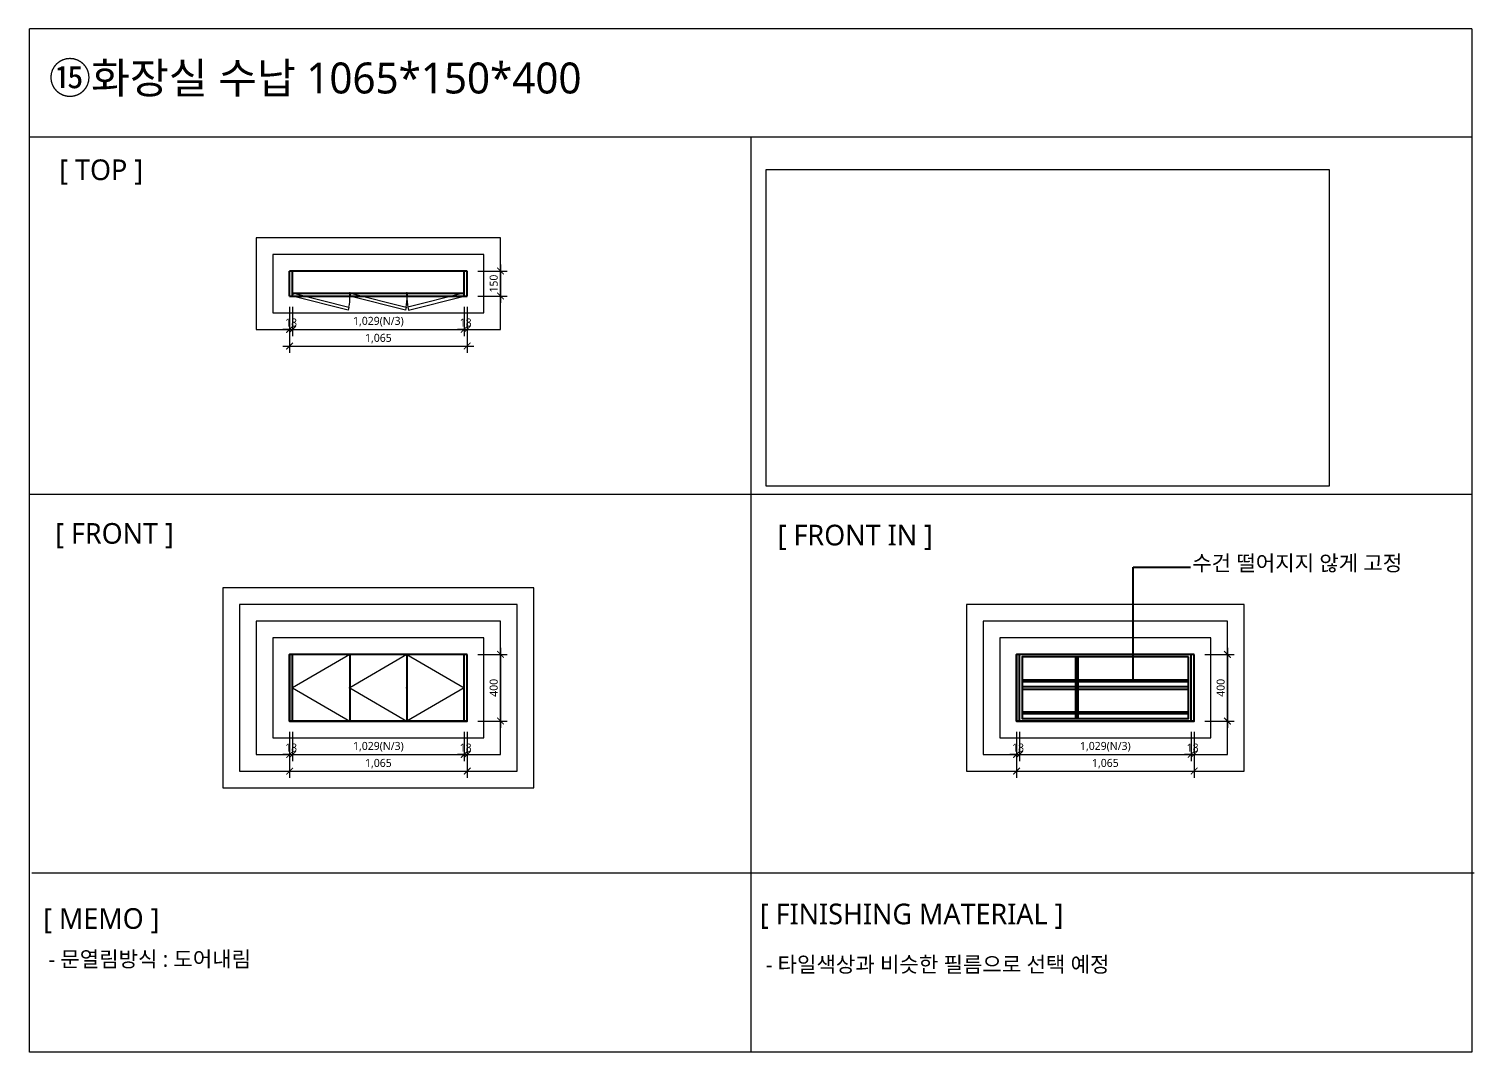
# Model space of a CAD drawing. Header units: millimetres. Extents: x 512 to 764439, y -71 to 559481.
# Drawn here: x 540601 to 549268, y 208552 to 214692 of the extents above; entities that cross this region are included whole.
import ezdxf

# ---------------------------------------------------------------- set-up
doc = ezdxf.new("R2010")
doc.units = ezdxf.units.MM
doc.header["$LTSCALE"] = 50
doc.linetypes.add('CENTER', pattern=[50.8, 31.75, -6.35, 6.35, -6.35])
doc.linetypes.add('DASHDOT', pattern=[1, 0.5, -0.25, 0, -0.25])
for name, color, linetype in [('#CENTER', 1, 'CENTER'), ('#FUR_제작', 6, 'Continuous'), ('_R_F_WIN', 4, 'Continuous')]:
    doc.layers.add(name, color=color, linetype=linetype)
doc.layers.add('#Fur', color=6, linetype='Continuous', lineweight=40)
doc.styles.add('맑은 고딕', font='malgun.ttf')
doc.styles.add('맑은고딕', font='malgun.ttf')
doc.dimstyles.new('DIM-120', dxfattribs={"dimscale": 120, "dimtxt": 0.6, "dimasz": 0.8, "dimexe": 0.8, "dimexo": 0.8, "dimgap": 0.2, "dimtad": 1, "dimdec": 0, "dimlunit": 6, "dimtxsty": '맑은고딕', "dimblk": 'ARCHTICK', "dimcen": 1, "dimdle": 0.8, "dimclrd": 5, "dimclre": 5, "dimclrt": 4, "dimadec": 0, "dimazin": 0, "dimtfac": 1, "dimtdec": 0, "dimtix": 1, "dimtmove": 2, "dimatfit": 3, "dimldrblk": 'ARCHTICK', "dimfxl": 1, "dimtolj": 1, "dimtzin": 0, "dimarcsym": 0})
picture_1 = doc.add_image_def('image20.png', size_in_pixel=(1920, 1080))

# ---------------------------------------------------------------- blocks, each defined once
blk = doc.blocks.new('_ArchTick')
at = {"color": 0, "linetype": 'ByBlock', "const_width": 0.15}
blk.add_lwpolyline([(-0.5, -0.5), (0.5, 0.5)], dxfattribs=at)
blk = doc.blocks.new('*D526')
at = {"color": 5, "lineweight": -2, "transparency": 16777216}
for p, q in [((542164.2, 210474.3), (542164.2, 210298.3)), ((542182.2, 210474.3), (542182.2, 210298.3)), ((542164.2, 210338.3), (542124.2, 210338.3)), ((542164.2, 210338.3), (542182.2, 210338.3)), ((542182.2, 210338.3), (542222.2, 210338.3))]:
    blk.add_line(p, q, dxfattribs=at)
at = {"layer": 'Defpoints', "color": 0, "transparency": 16777216}
for p in [(542164.2, 210538.3), (542182.2, 210538.3), (542182.2, 210338.3)]:
    blk.add_point(p, dxfattribs=at)
at = {"color": 5, "lineweight": -2, "transparency": 16777216, "xscale": 40, "yscale": 40, "zscale": 40}
blk.add_blockref('_ArchTick', (542164.2, 210338.3), dxfattribs=at)
at = {"color": 5, "lineweight": -2, "transparency": 16777216, "xscale": 40, "yscale": 40, "zscale": 40, "rotation": 180}
blk.add_blockref('_ArchTick', (542182.2, 210338.3), dxfattribs=at)
at = {"color": 4, "transparency": 16777216, "insert": (542173.2, 210379.2), "char_height": 48, "attachment_point": 5, "style": '맑은고딕'}
blk.add_mtext('\\A1;18', dxfattribs=at)
blk = doc.blocks.new('*D527')
at = {"color": 5, "lineweight": -2, "transparency": 16777216}
for p, q in [((542182.2, 210474.3), (542182.2, 210298.3)), ((543211.2, 210474.3), (543211.2, 210298.3)), ((542142.2, 210338.3), (543251.2, 210338.3))]:
    blk.add_line(p, q, dxfattribs=at)
at = {"layer": 'Defpoints', "color": 0, "transparency": 16777216}
for p in [(542182.2, 210538.3), (543211.2, 210538.3), (543211.2, 210338.3)]:
    blk.add_point(p, dxfattribs=at)
at = {"color": 5, "lineweight": -2, "transparency": 16777216, "xscale": 40, "yscale": 40, "zscale": 40, "rotation": 180}
blk.add_blockref('_ArchTick', (542182.2, 210338.3), dxfattribs=at)
at = {"color": 5, "lineweight": -2, "transparency": 16777216, "xscale": 40, "yscale": 40, "zscale": 40}
blk.add_blockref('_ArchTick', (543211.2, 210338.3), dxfattribs=at)
at = {"color": 4, "transparency": 16777216, "insert": (542696.7, 210384.2), "char_height": 48, "attachment_point": 5, "style": '맑은고딕'}
blk.add_mtext('\\A1;1,029(N/3)', dxfattribs=at)
blk = doc.blocks.new('*D528')
at = {"color": 5, "lineweight": -2, "transparency": 16777216}
for p, q in [((543211.2, 210474.3), (543211.2, 210298.3)), ((543229.2, 210474.3), (543229.2, 210298.3)), ((543211.2, 210338.3), (543171.2, 210338.3)), ((543211.2, 210338.3), (543229.2, 210338.3)), ((543229.2, 210338.3), (543269.2, 210338.3))]:
    blk.add_line(p, q, dxfattribs=at)
at = {"layer": 'Defpoints', "color": 0, "transparency": 16777216}
for p in [(543211.2, 210538.3), (543229.2, 210538.3), (543229.2, 210338.3)]:
    blk.add_point(p, dxfattribs=at)
at = {"color": 5, "lineweight": -2, "transparency": 16777216, "xscale": 40, "yscale": 40, "zscale": 40}
blk.add_blockref('_ArchTick', (543211.2, 210338.3), dxfattribs=at)
at = {"color": 5, "lineweight": -2, "transparency": 16777216, "xscale": 40, "yscale": 40, "zscale": 40, "rotation": 180}
blk.add_blockref('_ArchTick', (543229.2, 210338.3), dxfattribs=at)
at = {"color": 4, "transparency": 16777216, "insert": (543220.2, 210379.2), "char_height": 48, "attachment_point": 5, "style": '맑은고딕'}
blk.add_mtext('\\A1;18', dxfattribs=at)
blk = doc.blocks.new('*D529')
at = {"color": 5, "lineweight": -2, "transparency": 16777216}
for p, q in [((542164.2, 210474.3), (542164.2, 210198.3)), ((543229.2, 210474.3), (543229.2, 210198.3)), ((542124.2, 210238.3), (543269.2, 210238.3))]:
    blk.add_line(p, q, dxfattribs=at)
at = {"layer": 'Defpoints', "color": 0, "transparency": 16777216}
for p in [(542164.2, 210538.3), (543229.2, 210538.3), (543229.2, 210238.3)]:
    blk.add_point(p, dxfattribs=at)
at = {"color": 5, "lineweight": -2, "transparency": 16777216, "xscale": 40, "yscale": 40, "zscale": 40, "rotation": 180}
blk.add_blockref('_ArchTick', (542164.2, 210238.3), dxfattribs=at)
at = {"color": 5, "lineweight": -2, "transparency": 16777216, "xscale": 40, "yscale": 40, "zscale": 40}
blk.add_blockref('_ArchTick', (543229.2, 210238.3), dxfattribs=at)
at = {"color": 4, "transparency": 16777216, "insert": (542696.7, 210283.2), "char_height": 48, "attachment_point": 5, "style": '맑은고딕'}
blk.add_mtext('\\A1;1,065', dxfattribs=at)
blk = doc.blocks.new('*D530')
at = {"color": 5, "lineweight": -2, "transparency": 16777216}
for p, q in [((543429.2, 210978.3), (543429.2, 210498.3)), ((543293.2, 210938.3), (543469.2, 210938.3)), ((543293.2, 210538.3), (543469.2, 210538.3))]:
    blk.add_line(p, q, dxfattribs=at)
at = {"layer": 'Defpoints', "color": 0, "transparency": 16777216}
for p in [(543229.2, 210938.3), (543229.2, 210538.3), (543429.2, 210538.3)]:
    blk.add_point(p, dxfattribs=at)
at = {"color": 5, "lineweight": -2, "transparency": 16777216, "xscale": 40, "yscale": 40, "zscale": 40}
for p, rotation in [((543429.2, 210938.3), 90), ((543429.2, 210538.3), 270)]:
    blk.add_blockref('_ArchTick', p, dxfattribs=dict(at, rotation=rotation))
at = {"color": 4, "transparency": 16777216, "insert": (543388.4, 210738.3), "char_height": 48, "attachment_point": 5, "rotation": 90, "style": '맑은고딕'}
blk.add_mtext('\\A1;400', dxfattribs=at)
blk = doc.blocks.new('*D531')
at = {"color": 5, "lineweight": -2, "transparency": 16777216}
for p, q in [((546523.9, 210474.3), (546523.9, 210298.3)), ((546541.9, 210474.3), (546541.9, 210298.3)), ((546523.9, 210338.3), (546483.9, 210338.3)), ((546523.9, 210338.3), (546541.9, 210338.3)), ((546541.9, 210338.3), (546581.9, 210338.3))]:
    blk.add_line(p, q, dxfattribs=at)
at = {"layer": 'Defpoints', "color": 0, "transparency": 16777216}
for p in [(546523.9, 210538.3), (546541.9, 210538.3), (546541.9, 210338.3)]:
    blk.add_point(p, dxfattribs=at)
at = {"color": 5, "lineweight": -2, "transparency": 16777216, "xscale": 40, "yscale": 40, "zscale": 40}
blk.add_blockref('_ArchTick', (546523.9, 210338.3), dxfattribs=at)
at = {"color": 5, "lineweight": -2, "transparency": 16777216, "xscale": 40, "yscale": 40, "zscale": 40, "rotation": 180}
blk.add_blockref('_ArchTick', (546541.9, 210338.3), dxfattribs=at)
at = {"color": 4, "transparency": 16777216, "insert": (546532.9, 210379.2), "char_height": 48, "attachment_point": 5, "style": '맑은고딕'}
blk.add_mtext('\\A1;18', dxfattribs=at)
blk = doc.blocks.new('*D532')
at = {"color": 5, "lineweight": -2, "transparency": 16777216}
for p, q in [((546541.9, 210474.3), (546541.9, 210298.3)), ((547570.9, 210474.3), (547570.9, 210298.3)), ((546501.9, 210338.3), (547610.9, 210338.3))]:
    blk.add_line(p, q, dxfattribs=at)
at = {"layer": 'Defpoints', "color": 0, "transparency": 16777216}
for p in [(546541.9, 210538.3), (547570.9, 210538.3), (547570.9, 210338.3)]:
    blk.add_point(p, dxfattribs=at)
at = {"color": 5, "lineweight": -2, "transparency": 16777216, "xscale": 40, "yscale": 40, "zscale": 40, "rotation": 180}
blk.add_blockref('_ArchTick', (546541.9, 210338.3), dxfattribs=at)
at = {"color": 5, "lineweight": -2, "transparency": 16777216, "xscale": 40, "yscale": 40, "zscale": 40}
blk.add_blockref('_ArchTick', (547570.9, 210338.3), dxfattribs=at)
at = {"color": 4, "transparency": 16777216, "insert": (547056.4, 210384.2), "char_height": 48, "attachment_point": 5, "style": '맑은고딕'}
blk.add_mtext('\\A1;1,029(N/3)', dxfattribs=at)
blk = doc.blocks.new('*D533')
at = {"color": 5, "lineweight": -2, "transparency": 16777216}
for p, q in [((547570.9, 210474.3), (547570.9, 210298.3)), ((547588.9, 210474.3), (547588.9, 210298.3)), ((547570.9, 210338.3), (547530.9, 210338.3)), ((547570.9, 210338.3), (547588.9, 210338.3)), ((547588.9, 210338.3), (547628.9, 210338.3))]:
    blk.add_line(p, q, dxfattribs=at)
at = {"layer": 'Defpoints', "color": 0, "transparency": 16777216}
for p in [(547570.9, 210538.3), (547588.9, 210538.3), (547588.9, 210338.3)]:
    blk.add_point(p, dxfattribs=at)
at = {"color": 5, "lineweight": -2, "transparency": 16777216, "xscale": 40, "yscale": 40, "zscale": 40}
blk.add_blockref('_ArchTick', (547570.9, 210338.3), dxfattribs=at)
at = {"color": 5, "lineweight": -2, "transparency": 16777216, "xscale": 40, "yscale": 40, "zscale": 40, "rotation": 180}
blk.add_blockref('_ArchTick', (547588.9, 210338.3), dxfattribs=at)
at = {"color": 4, "transparency": 16777216, "insert": (547579.9, 210379.2), "char_height": 48, "attachment_point": 5, "style": '맑은고딕'}
blk.add_mtext('\\A1;18', dxfattribs=at)
blk = doc.blocks.new('*D534')
at = {"color": 5, "lineweight": -2, "transparency": 16777216}
for p, q in [((546523.9, 210474.3), (546523.9, 210198.3)), ((547588.9, 210474.3), (547588.9, 210198.3)), ((546483.9, 210238.3), (547628.9, 210238.3))]:
    blk.add_line(p, q, dxfattribs=at)
at = {"layer": 'Defpoints', "color": 0, "transparency": 16777216}
for p in [(546523.9, 210538.3), (547588.9, 210538.3), (547588.9, 210238.3)]:
    blk.add_point(p, dxfattribs=at)
at = {"color": 5, "lineweight": -2, "transparency": 16777216, "xscale": 40, "yscale": 40, "zscale": 40, "rotation": 180}
blk.add_blockref('_ArchTick', (546523.9, 210238.3), dxfattribs=at)
at = {"color": 5, "lineweight": -2, "transparency": 16777216, "xscale": 40, "yscale": 40, "zscale": 40}
blk.add_blockref('_ArchTick', (547588.9, 210238.3), dxfattribs=at)
at = {"color": 4, "transparency": 16777216, "insert": (547056.4, 210283.2), "char_height": 48, "attachment_point": 5, "style": '맑은고딕'}
blk.add_mtext('\\A1;1,065', dxfattribs=at)
blk = doc.blocks.new('*D535')
at = {"color": 5, "lineweight": -2, "transparency": 16777216}
for p, q in [((547788.9, 210978.3), (547788.9, 210498.3)), ((547652.9, 210938.3), (547828.9, 210938.3)), ((547652.9, 210538.3), (547828.9, 210538.3))]:
    blk.add_line(p, q, dxfattribs=at)
at = {"layer": 'Defpoints', "color": 0, "transparency": 16777216}
for p in [(547588.9, 210938.3), (547588.9, 210538.3), (547788.9, 210538.3)]:
    blk.add_point(p, dxfattribs=at)
at = {"color": 5, "lineweight": -2, "transparency": 16777216, "xscale": 40, "yscale": 40, "zscale": 40}
for p, rotation in [((547788.9, 210938.3), 90), ((547788.9, 210538.3), 270)]:
    blk.add_blockref('_ArchTick', p, dxfattribs=dict(at, rotation=rotation))
at = {"color": 4, "transparency": 16777216, "insert": (547748.1, 210738.3), "char_height": 48, "attachment_point": 5, "rotation": 90, "style": '맑은고딕'}
blk.add_mtext('\\A1;400', dxfattribs=at)
blk = doc.blocks.new('*D536')
at = {"color": 5, "lineweight": -2, "transparency": 16777216}
for p, q in [((542164.2, 213024.8), (542164.2, 212848.8)), ((542182.2, 213024.8), (542182.2, 212848.8)), ((542164.2, 212888.8), (542124.2, 212888.8)), ((542164.2, 212888.8), (542182.2, 212888.8)), ((542182.2, 212888.8), (542222.2, 212888.8))]:
    blk.add_line(p, q, dxfattribs=at)
at = {"layer": 'Defpoints', "color": 0, "transparency": 16777216}
for p in [(542164.2, 213088.8), (542182.2, 213088.8), (542182.2, 212888.8)]:
    blk.add_point(p, dxfattribs=at)
at = {"color": 5, "lineweight": -2, "transparency": 16777216, "xscale": 40, "yscale": 40, "zscale": 40}
blk.add_blockref('_ArchTick', (542164.2, 212888.8), dxfattribs=at)
at = {"color": 5, "lineweight": -2, "transparency": 16777216, "xscale": 40, "yscale": 40, "zscale": 40, "rotation": 180}
blk.add_blockref('_ArchTick', (542182.2, 212888.8), dxfattribs=at)
at = {"color": 4, "transparency": 16777216, "insert": (542173.2, 212929.8), "char_height": 48, "attachment_point": 5, "style": '맑은고딕'}
blk.add_mtext('\\A1;18', dxfattribs=at)
blk = doc.blocks.new('*D537')
at = {"color": 5, "lineweight": -2, "transparency": 16777216}
for p, q in [((542182.2, 213024.8), (542182.2, 212848.8)), ((543211.2, 213024.8), (543211.2, 212848.8)), ((542142.2, 212888.8), (543251.2, 212888.8))]:
    blk.add_line(p, q, dxfattribs=at)
at = {"layer": 'Defpoints', "color": 0, "transparency": 16777216}
for p in [(542182.2, 213088.8), (543211.2, 213088.8), (543211.2, 212888.8)]:
    blk.add_point(p, dxfattribs=at)
at = {"color": 5, "lineweight": -2, "transparency": 16777216, "xscale": 40, "yscale": 40, "zscale": 40, "rotation": 180}
blk.add_blockref('_ArchTick', (542182.2, 212888.8), dxfattribs=at)
at = {"color": 5, "lineweight": -2, "transparency": 16777216, "xscale": 40, "yscale": 40, "zscale": 40}
blk.add_blockref('_ArchTick', (543211.2, 212888.8), dxfattribs=at)
at = {"color": 4, "transparency": 16777216, "insert": (542696.7, 212934.8), "char_height": 48, "attachment_point": 5, "style": '맑은고딕'}
blk.add_mtext('\\A1;1,029(N/3)', dxfattribs=at)
blk = doc.blocks.new('*D538')
at = {"color": 5, "lineweight": -2, "transparency": 16777216}
for p, q in [((543211.2, 213024.8), (543211.2, 212848.8)), ((543229.2, 213024.8), (543229.2, 212848.8)), ((543211.2, 212888.8), (543171.2, 212888.8)), ((543211.2, 212888.8), (543229.2, 212888.8)), ((543229.2, 212888.8), (543269.2, 212888.8))]:
    blk.add_line(p, q, dxfattribs=at)
at = {"layer": 'Defpoints', "color": 0, "transparency": 16777216}
for p in [(543211.2, 213088.8), (543229.2, 213088.8), (543229.2, 212888.8)]:
    blk.add_point(p, dxfattribs=at)
at = {"color": 5, "lineweight": -2, "transparency": 16777216, "xscale": 40, "yscale": 40, "zscale": 40}
blk.add_blockref('_ArchTick', (543211.2, 212888.8), dxfattribs=at)
at = {"color": 5, "lineweight": -2, "transparency": 16777216, "xscale": 40, "yscale": 40, "zscale": 40, "rotation": 180}
blk.add_blockref('_ArchTick', (543229.2, 212888.8), dxfattribs=at)
at = {"color": 4, "transparency": 16777216, "insert": (543220.2, 212929.8), "char_height": 48, "attachment_point": 5, "style": '맑은고딕'}
blk.add_mtext('\\A1;18', dxfattribs=at)
blk = doc.blocks.new('*D539')
at = {"color": 5, "lineweight": -2, "transparency": 16777216}
for p, q in [((543293.2, 213238.8), (543469.2, 213238.8)), ((543429.2, 213278.8), (543429.2, 213048.8)), ((543293.2, 213088.8), (543469.2, 213088.8))]:
    blk.add_line(p, q, dxfattribs=at)
at = {"layer": 'Defpoints', "color": 0, "transparency": 16777216}
for p in [(543229.2, 213238.8), (543229.2, 213088.8), (543429.2, 213088.8)]:
    blk.add_point(p, dxfattribs=at)
at = {"color": 5, "lineweight": -2, "transparency": 16777216, "xscale": 40, "yscale": 40, "zscale": 40}
for p, rotation in [((543429.2, 213238.8), 90), ((543429.2, 213088.8), 270)]:
    blk.add_blockref('_ArchTick', p, dxfattribs=dict(at, rotation=rotation))
at = {"color": 4, "transparency": 16777216, "insert": (543388.3, 213163.8), "char_height": 48, "attachment_point": 5, "rotation": 90, "style": '맑은고딕'}
blk.add_mtext('\\A1;150', dxfattribs=at)
blk = doc.blocks.new('*D189')
at = {"color": 5, "lineweight": -2, "transparency": 16777216}
for p, q in [((542164.2, 213024.8), (542164.2, 212748.8)), ((543229.2, 213024.8), (543229.2, 212748.8)), ((542124.2, 212788.8), (543269.2, 212788.8))]:
    blk.add_line(p, q, dxfattribs=at)
at = {"layer": 'Defpoints', "color": 0, "transparency": 16777216}
for p in [(542164.2, 213088.8), (543229.2, 213088.8), (543229.2, 212788.8)]:
    blk.add_point(p, dxfattribs=at)
at = {"color": 5, "lineweight": -2, "transparency": 16777216, "xscale": 40, "yscale": 40, "zscale": 40, "rotation": 180}
blk.add_blockref('_ArchTick', (542164.2, 212788.8), dxfattribs=at)
at = {"color": 5, "lineweight": -2, "transparency": 16777216, "xscale": 40, "yscale": 40, "zscale": 40}
blk.add_blockref('_ArchTick', (543229.2, 212788.8), dxfattribs=at)
at = {"color": 4, "transparency": 16777216, "insert": (542696.7, 212833.8), "char_height": 48, "attachment_point": 5, "style": '맑은고딕'}
blk.add_mtext('\\A1;1,065', dxfattribs=at)

msp = doc.modelspace()

# ---------------------------------------------------------------- linework, layer by layer
at = {"layer": '#CENTER', "linetype": 'DASHDOT', "ltscale": 30}
for p, q in [((542525.204201, 210938.266263), (542182.204201, 210738.266263)), ((542868.204201, 210938.266263), (542525.204201, 210738.266263)), ((542868.204201, 210938.266263), (543211.204201, 210738.266263)), ((542182.204201, 210738.266263), (542525.204201, 210538.266263)), ((542525.204201, 210738.266263), (542868.204201, 210538.266263)), ((543211.204201, 210738.266263), (542868.204201, 210538.266263))]:
    msp.add_line(p, q, dxfattribs=at)
at = {"layer": '#Fur', "ltscale": 2}
for p, q in [((543229.204201, 213238.8208985), (542164.204201, 213238.8208985)), ((542164.204201, 213088.8208985), (542164.204201, 213238.8208985)), ((542182.204201, 213088.8208985), (542182.204201, 213238.8208985)), ((543211.204201, 213088.8208985), (543211.204201, 213238.8208985)), ((543229.204201, 213088.8208985), (543229.204201, 213238.8208985)), ((542164.204201, 213088.8208985), (543229.204201, 213088.8208985)), ((542182.204201, 213106.8208985), (543211.204201, 213106.8208985)), ((542525.204201, 213106.8208985), (542525.204201, 213088.8208985)), ((542868.204201, 213106.8208985), (542868.204201, 213088.8208985)), ((547224.13085359, 210785.766263), (547224.13085359, 211462.01704218)), ((547224.13085359, 211462.01704218), (547566.79681312, 211462.01704218)), ((543229.204201, 210938.266263), (542164.204201, 210938.266263)), ((542164.204201, 210538.266263), (542164.204201, 210938.266263)), ((542182.204201, 210538.266263), (542182.204201, 210938.266263)), ((542525.204201, 210938.266263), (542525.204201, 210538.266263)), ((542868.204201, 210938.266263), (542868.204201, 210538.266263)), ((543211.204201, 210538.266263), (543211.204201, 210938.266263)), ((543229.204201, 210538.266263), (543229.204201, 210938.266263)), ((547588.88085359, 210938.266263), (546523.88085359, 210938.266263)), ((546523.88085359, 210538.266263), (546523.88085359, 210938.266263)), ((546541.88085359, 210538.266263), (546541.88085359, 210938.266263)), ((546884.88085359, 210923.266263), (546884.88085359, 210553.266263)), ((547570.88085359, 210538.266263), (547570.88085359, 210938.266263)), ((547588.88085359, 210538.266263), (547588.88085359, 210938.266263)), ((543229.204201, 210538.266263), (542164.204201, 210538.266263)), ((547588.88085359, 210538.266263), (546523.88085359, 210538.266263))]:
    msp.add_line(p, q, dxfattribs=at)
at = {"layer": '#Fur', "color": 223, "ltscale": 2}
for p, q in [((546877.38085359, 210923.266263), (546877.38085359, 210553.266263)), ((546892.38085359, 210923.266263), (546892.38085359, 210553.266263)), ((546556.88085359, 210785.766263), (546877.38085359, 210785.766263)), ((546892.38085359, 210785.766263), (547555.88085359, 210785.766263)), ((546556.88085359, 210775.766263), (546877.38085359, 210775.766263)), ((546556.88085359, 210745.766263), (546877.38085359, 210745.766263)), ((546556.88085359, 210730.766263), (546877.38085359, 210730.766263)), ((546892.38085359, 210775.766263), (547555.88085359, 210775.766263)), ((546892.38085359, 210745.766263), (547555.88085359, 210745.766263)), ((546892.38085359, 210730.766263), (547555.88085359, 210730.766263)), ((546556.88085359, 210593.266263), (546877.38085359, 210593.266263)), ((546556.88085359, 210583.266263), (546877.38085359, 210583.266263)), ((546892.38085359, 210593.266263), (547555.88085359, 210593.266263)), ((546892.38085359, 210583.266263), (547555.88085359, 210583.266263))]:
    msp.add_line(p, q, dxfattribs=at)
at = {"layer": '#Fur', "ltscale": 2}
for points in [[(543229.204201, 210938.266263), (542164.204201, 210938.266263), (542164.204201, 210538.266263), (543229.204201, 210538.266263)], [(547588.88085359, 210938.266263), (546523.88085359, 210938.266263), (546523.88085359, 210538.266263), (547588.88085359, 210538.266263)]]:
    msp.add_lwpolyline(points, close=True, dxfattribs=at)
at = {"layer": '#Fur', "color": 223, "ltscale": 2}
msp.add_lwpolyline([(547555.88085359, 210923.266263), (546556.88085359, 210923.266263), (546556.88085359, 210553.266263), (547555.88085359, 210553.266263)], close=True, dxfattribs=at)
at = {"layer": '#Fur'}
for p in [(542525.204201, 213106.8208985), (542525.204201, 213106.8208985), (542868.204201, 213106.8208985), (542525.204201, 210738.266263), (542868.204201, 210738.266263), (546884.88085359, 210738.266263)]:
    msp.add_point(p, dxfattribs=at)
at = {"layer": '#FUR_제작', "color": 252}
for points in [[(542186.86294381, 213106.20756337), (542520.31170056, 213021.70125087), (542515.65295774, 213004.314586), (542182.204201, 213088.8208985)], [(542529.86294381, 213106.20756337), (542863.31170056, 213021.70125087), (542858.65295774, 213004.314586), (542525.204201, 213088.8208985)], [(543206.54545819, 213106.20756337), (542873.09670144, 213021.70125087), (542877.75544425, 213004.314586), (543211.204201, 213088.8208985)]]:
    msp.add_lwpolyline(points, close=True, dxfattribs=at)
for centre, start, end in [((542239.66215567, 213075.89655701), 349.0703326466, 2.5915803299), ((542582.66215567, 213075.89655701), 349.0703326466, 2.5915803299), ((543153.74624632, 213075.89655701), 177.4084196701, 190.9296673534)]:
    msp.add_arc(centre, 285.83438955, start, end, dxfattribs=at)
for p, q in [((540605.17494846, 208552.28738003), (540605.17494846, 214692.03788462)), ((549254.35345439, 214692.03788462), (540605.17494846, 214692.03788462)), ((549254.35345439, 214692.03788462), (549254.35345439, 208552.28738003)), ((540600.85734449, 214043.38087504), (549250.03585042, 214043.38087504)), ((544929.76420143, 214043.38087504), (544929.76420143, 208552.28738003)), ((540605.17494846, 211899.91783624), (549254.35345439, 211899.91783624)), ((540618.68752227, 209628.49161089), (549267.8660282, 209628.49161089)), ((549254.35345439, 208552.28738003), (540605.17494846, 208552.28738003))]:
    msp.add_line(p, q)
at = {"layer": 'Defpoints', "color": 253, "true_color": 0x9898cc}
for points in [[(543429.204201, 213438.8208985), (541964.204201, 213438.8208985), (541964.204201, 212888.8208985), (543429.204201, 212888.8208985)], [(543329.204201, 213338.8208985), (542064.204201, 213338.8208985), (542064.204201, 212988.8208985), (543329.204201, 212988.8208985)], [(543629.204201, 211338.266263), (541764.204201, 211338.266263), (541764.204201, 210138.266263), (543629.204201, 210138.266263)], [(543529.204201, 211238.266263), (541864.204201, 211238.266263), (541864.204201, 210238.266263), (543529.204201, 210238.266263)], [(547888.88085359, 211238.266263), (546223.88085359, 211238.266263), (546223.88085359, 210238.266263), (547888.88085359, 210238.266263)], [(543429.204201, 211138.266263), (541964.204201, 211138.266263), (541964.204201, 210338.266263), (543429.204201, 210338.266263)], [(547788.88085359, 211138.266263), (546323.88085359, 211138.266263), (546323.88085359, 210338.266263), (547788.88085359, 210338.266263)], [(543329.204201, 211038.266263), (542064.204201, 211038.266263), (542064.204201, 210438.266263), (543329.204201, 210438.266263)], [(547688.88085359, 211038.266263), (546423.88085359, 211038.266263), (546423.88085359, 210438.266263), (547688.88085359, 210438.266263)]]:
    msp.add_lwpolyline(points, close=True, dxfattribs=at)

# ---------------------------------------------------------------- texts
at = {"char_height": 92.8593320912, "attachment_point": 1, "style": '맑은고딕'}
for s, heights, insert in [('수건 떨어지지 않게 고정', [944.20321998], (547577.38820627, 211532.96585993)), ('- 문열림방식 : 도어내림', [1226.3759856], (540718.8607681, 209156.86551169)), ('- 타일색상과 비슷한 필름으로 선택 예정', [944.20321998], (545020.42141887, 209124.87030033))]:
    msp.add_mtext_dynamic_manual_height_columns(s, width=3264.8350786126, gutter_width=15.47655535, heights=heights, dxfattribs=dict(at, insert=insert))
at = {"layer": '_R_F_WIN', "color": 7, "style": '맑은 고딕'}
for s, height, p in [('⑮화장실 수납 1065*150*400 ', 185.7186641824, (540720.32052026, 214304.43054954)), ('[ TOP ]', 123.812442788, (540782.8738886, 213784.78610578)), ('[ FRONT ]', 123.812442788, (540758.20365535, 211602.78888556)), ('[ FRONT IN ]', 123.8124427883, (545091.2939647, 211592.77635108)), ('[ MEMO ]', 123.812442788, (540686.15450858, 209291.94259613)), ('[ FINISHING MATERIAL ]', 123.8124427883, (544983.71405166, 209319.33939911))]:
    msp.add_text(s, height=height, dxfattribs=at).set_placement(p)

# ---------------------------------------------------------------- dimensions: what is measured, and where the dimension line sits
for base, p1, p2, picture, middle in [((543429.204201, 213088.8208985), (543229.204201, 213238.8208985), (543229.204201, 213088.8208985), '*D539', (543388.27485317, 213163.8208985)), ((543429.204201, 210538.266263), (543229.204201, 210938.266263), (543229.204201, 210538.266263), '*D530', (543388.40528795, 210738.266263)), ((547788.88085359, 210538.266263), (547588.88085359, 210938.266263), (547588.88085359, 210538.266263), '*D535', (547748.08194055, 210738.266263))]:
    dim = msp.add_linear_dim(base=base, p1=p1, p2=p2, angle=90, dimstyle='DIM-120', override={"dimscale": 80, "dimasz": 0.5, "dimexe": 0.5, "dimdle": 0.5})
    dim.commit()
    dim.dimension.update_dxf_attribs({"geometry": picture, "text_midpoint": middle})
for base, p1, p2, picture, middle in [((542182.204201, 212888.8208985), (542164.204201, 213088.8208985), (542182.204201, 213088.8208985), '*D536', (542173.204201, 212929.75024632)), ((543229.204201, 212788.8208985), (542164.204201, 213088.8208985), (543229.204201, 213088.8208985), '*D189', (542696.704201, 212833.77742024)), ((543229.204201, 212888.8208985), (543211.204201, 213088.8208985), (543229.204201, 213088.8208985), '*D538', (543220.204201, 212929.75024632)), ((542182.204201, 210338.266263), (542164.204201, 210538.266263), (542182.204201, 210538.266263), '*D526', (542173.204201, 210379.19561083)), ((543229.204201, 210238.266263), (542164.204201, 210538.266263), (543229.204201, 210538.266263), '*D529', (542696.704201, 210283.22278474)), ((543229.204201, 210338.266263), (543211.204201, 210538.266263), (543229.204201, 210538.266263), '*D528', (543220.204201, 210379.19561083)), ((546541.88085359, 210338.266263), (546523.88085359, 210538.266263), (546541.88085359, 210538.266263), '*D531', (546532.88085359, 210379.19561083)), ((547588.88085359, 210238.266263), (546523.88085359, 210538.266263), (547588.88085359, 210538.266263), '*D534', (547056.38085359, 210283.22278474)), ((547588.88085359, 210338.266263), (547570.88085359, 210538.266263), (547588.88085359, 210538.266263), '*D533', (547579.88085359, 210379.19561083))]:
    dim = msp.add_linear_dim(base=base, p1=p1, p2=p2, dimstyle='DIM-120', override={"dimscale": 80, "dimasz": 0.5, "dimexe": 0.5, "dimdle": 0.5})
    dim.commit()
    dim.dimension.update_dxf_attribs({"geometry": picture, "text_midpoint": middle})
for base, p1, p2, picture, middle in [((543211.204201, 212888.8208985), (542182.204201, 213088.8208985), (543211.204201, 213088.8208985), '*D537', (542696.704201, 212934.7882898)), ((543211.204201, 210338.266263), (542182.204201, 210538.266263), (543211.204201, 210538.266263), '*D527', (542696.704201, 210384.2336543)), ((547570.88085359, 210338.266263), (546541.88085359, 210538.266263), (547570.88085359, 210538.266263), '*D532', (547056.38085359, 210384.2336543))]:
    dim = msp.add_linear_dim(base=base, p1=p1, p2=p2, text='<>(N/3)', dimstyle='DIM-120', override={"dimscale": 80, "dimasz": 0.5, "dimexe": 0.5, "dimdle": 0.5})
    dim.commit()
    dim.dimension.update_dxf_attribs({"geometry": picture, "text_midpoint": middle})

# ---------------------------------------------------------------- pictures from other files: only their frames are drawn
image = msp.add_image(picture_1, insert=(545022.04701685, 211948.77822804), size_in_units=(3376.42267417, 1899.23775422))
image.dxf.flags = 7

doc.saveas('drawing.dxf')
